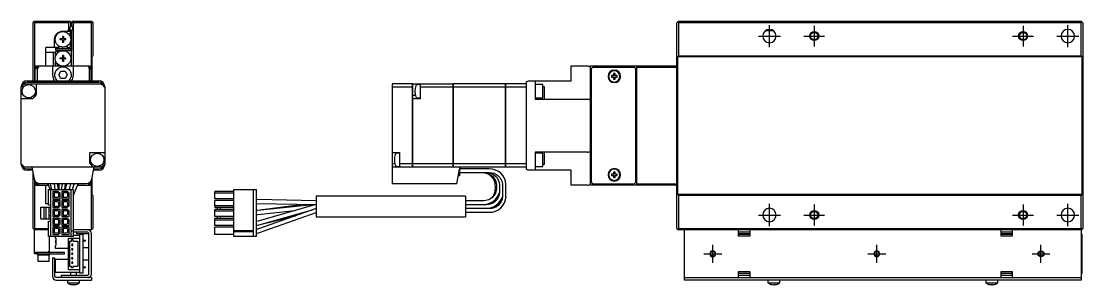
# Model space of a CAD drawing. Extents: x 0 to 725, y -8 to 228.
# Drawn here: x 368.9 to 724.7, y 66.3 to 154.7 of the extents above; entities that cross this region are included whole.
import ezdxf

# ---------------------------------------------------------------- set-up
doc = ezdxf.new("R2010")
doc.units = 0
doc.header["$LTSCALE"] = 0.5
doc.linetypes.add('CENTER', pattern=[50.8, 31.75, -6.35, 6.35, -6.35])
doc.linetypes.add('DASHED', pattern=[19.05, 12.7, -6.35])
for name, color, linetype in [('MSM_CENTER', 1, 'CENTER'), ('MSM_CONTINUOUS', 7, 'CONTINUOUS'), ('MSM_DASHED', 4, 'DASHED'), ('MSM_NARROW', 5, 'CONTINUOUS')]:
    doc.layers.add(name, color=color, linetype=linetype)

msp = doc.modelspace()

# ---------------------------------------------------------------- linework, layer by layer
at = {"layer": 'MSM_CENTER'}
for p, q in [((619.66, 145.98), (619.66, 153.38)), ((634.66, 153.18), (634.66, 146.18)), ((704.66, 153.18), (704.66, 146.18)), ((719.66, 145.98), (719.66, 153.38)), ((615.96, 149.68), (623.36, 149.68)), ((631.16, 149.68), (638.16, 149.68)), ((701.16, 149.68), (708.16, 149.68)), ((715.96, 149.68), (723.36, 149.68)), ((619.66, 85.98), (619.66, 93.38)), ((634.66, 93.18), (634.66, 86.18)), ((704.66, 93.18), (704.66, 86.18)), ((719.66, 85.98), (719.66, 93.38)), ((615.96, 89.68), (623.36, 89.68)), ((631.16, 89.68), (638.16, 89.68)), ((701.16, 89.68), (708.16, 89.68)), ((715.96, 89.68), (723.36, 89.68)), ((600.66, 73.68), (600.66, 79.68)), ((655.66, 73.68), (655.66, 79.68)), ((710.66, 73.68), (710.66, 79.68)), ((597.66, 76.68), (603.66, 76.68)), ((652.66, 76.68), (658.66, 76.68)), ((707.66, 76.68), (713.66, 76.68))]:
    msp.add_line(p, q, dxfattribs=at)
at = {"layer": 'MSM_CONTINUOUS'}
for p, q in [((372.89, 154.18), (373.39, 154.68)), ((372.89, 134.68), (372.89, 154.18)), ((373.14, 154.43), (373.39, 154.18)), ((373.39, 154.68), (385.19, 154.68)), ((373.39, 154.18), (373.39, 134.68)), ((384.89, 154.18), (373.39, 154.18)), ((384.89, 154.18), (385.29, 154.58)), ((384.89, 151.88), (384.89, 154.18)), ((385.19, 154.68), (385.39, 154.48)), ((385.39, 154.48), (385.39, 152.94)), ((385.89, 154.48), (386.09, 154.68)), ((385.89, 152.94), (385.89, 154.48)), ((385.94, 154.53), (386.29, 154.18)), ((386.09, 154.68), (392.39, 154.68)), ((392.39, 154.18), (386.29, 154.18)), ((386.29, 154.18), (386.29, 139.68)), ((392.39, 154.68), (392.64, 154.43)), ((392.64, 154.43), (392.39, 154.18)), ((392.39, 134.68), (392.39, 154.18)), ((392.64, 154.43), (392.89, 154.18)), ((392.89, 154.18), (392.89, 143.08)), ((588.91, 154.43), (588.66, 154.18)), ((588.66, 85.18), (588.66, 154.18)), ((589.16, 154.68), (588.91, 154.43)), ((588.91, 154.43), (589.16, 154.18)), ((589.16, 154.68), (724.16, 154.68)), ((589.16, 154.18), (589.16, 143.08)), ((724.16, 154.18), (589.16, 154.18)), ((724.66, 154.18), (724.16, 154.68)), ((724.16, 154.18), (724.41, 154.43)), ((724.16, 143.08), (724.16, 154.18)), ((724.66, 154.18), (724.66, 85.18)), ((383.04, 149.58), (382.75, 149.58)), ((382.75, 149.58), (382.75, 148.78)), ((382.89, 151.38), (385.39, 151.38)), ((383.04, 149.58), (383.04, 148.78)), ((384.89, 151.88), (384.39, 151.38)), ((385.25, 151.38), (384.89, 151.88)), ((385.39, 149.29), (385.39, 151.61)), ((385.89, 144.88), (385.89, 151.61)), ((618.52, 151.61), (620.8, 151.61)), ((381.34, 145.88), (377.19, 145.88)), ((377.19, 139.68), (377.19, 145.88)), ((380.09, 145.88), (380.09, 148.58)), ((381.34, 145.88), (381.49, 146.14)), ((381.89, 148.43), (381.89, 148.72)), ((382.69, 148.72), (381.89, 148.72)), ((382.69, 148.43), (381.89, 148.43)), ((382.42, 148.72), (382.42, 148.43)), ((383.04, 149.05), (382.75, 149.05)), ((382.75, 148.37), (382.75, 147.58)), ((382.75, 148.11), (383.04, 148.11)), ((383.04, 147.58), (382.75, 147.58)), ((383.04, 148.37), (383.04, 147.58)), ((383.89, 148.72), (383.1, 148.72)), ((383.89, 148.43), (383.1, 148.43)), ((383.36, 148.72), (383.36, 148.43)), ((383.89, 148.43), (383.89, 148.72)), ((384.29, 146.14), (384.44, 145.88)), ((384.44, 145.88), (385.09, 145.88)), ((385.09, 145.88), (385.39, 146.18)), ((385.39, 146.18), (385.39, 147.86)), ((380.39, 144.13), (377.19, 144.13)), ((379.69, 139.68), (379.69, 144.13)), ((380.39, 145.68), (380.39, 145.08)), ((380.39, 145.68), (385.39, 145.68)), ((380.39, 145.08), (385.39, 145.08)), ((380.89, 144.88), (380.39, 144.38)), ((380.39, 142.89), (380.39, 144.38)), ((380.89, 144.88), (380.89, 143.84)), ((380.89, 144.88), (381.35, 144.88)), ((381.35, 144.88), (381.43, 144.74)), ((382.69, 142.32), (381.89, 142.32)), ((381.89, 142.03), (381.89, 142.32)), ((382.42, 142.32), (382.42, 142.03)), ((382.75, 143.18), (382.75, 142.38)), ((383.04, 143.18), (382.75, 143.18)), ((383.04, 142.65), (382.75, 142.65)), ((383.04, 143.18), (383.04, 142.38)), ((383.89, 142.32), (383.1, 142.32)), ((383.36, 142.32), (383.36, 142.03)), ((383.89, 142.03), (383.89, 142.32)), ((384.22, 144.5), (384.44, 144.88)), ((384.44, 144.88), (385.89, 144.88)), ((385.39, 145.68), (385.39, 145.08)), ((385.79, 139.68), (385.79, 144.88)), ((392.59, 142.78), (392.89, 143.08)), ((392.59, 142.78), (392.59, 134.68)), ((588.86, 142.78), (589.16, 143.08)), ((588.86, 142.78), (588.86, 96.58)), ((724.46, 142.78), (588.86, 142.78)), ((589.16, 143.08), (724.16, 143.08)), ((724.16, 143.08), (724.46, 142.78)), ((724.46, 96.58), (724.46, 142.78)), ((373.89, 139.68), (373.39, 139.18)), ((373.59, 134.68), (373.59, 139.18)), ((373.59, 139.18), (374.39, 139.18)), ((373.89, 139.68), (391.89, 139.68)), ((374.39, 138.68), (374.39, 139.68)), ((379.39, 139.68), (379.39, 136.68)), ((380.39, 139.68), (380.39, 141.46)), ((380.39, 139.88), (380.59, 139.68)), ((380.89, 140.51), (380.89, 139.68)), ((382.69, 142.03), (381.89, 142.03)), ((382.75, 141.97), (382.75, 141.18)), ((382.75, 141.71), (383.04, 141.71)), ((383.04, 141.18), (382.75, 141.18)), ((383.04, 141.97), (383.04, 141.18)), ((383.89, 142.03), (383.1, 142.03)), ((386.39, 136.68), (386.39, 139.68)), ((391.39, 139.48), (391.39, 139.68)), ((391.66, 139.18), (392.19, 139.18)), ((392.39, 139.18), (391.89, 139.68)), ((392.19, 139.18), (392.19, 134.68)), ((553.16, 134.68), (553.16, 139.68)), ((553.16, 139.68), (558.66, 139.68)), ((559.66, 139.68), (588.66, 139.68)), ((559.66, 99.68), (559.66, 139.68)), ((560.36, 139.18), (559.86, 138.68)), ((574.36, 139.18), (560.36, 139.18)), ((574.86, 138.68), (574.36, 139.18)), ((575.16, 99.68), (575.16, 139.68)), ((588.66, 139.18), (575.16, 139.18)), ((374.39, 138.68), (373.59, 138.68)), ((374.39, 134.68), (374.39, 138.68)), ((381.45, 136.68), (382.17, 137.93)), ((382.17, 135.43), (381.45, 136.68)), ((382.17, 137.93), (383.61, 137.93)), ((383.61, 135.43), (382.17, 135.43)), ((383.61, 137.93), (384.34, 136.68)), ((384.34, 136.68), (383.61, 135.43)), ((392.19, 138.68), (391.79, 138.68)), ((391.79, 134.68), (391.79, 138.68)), ((559.86, 138.68), (559.86, 100.68)), ((567.42, 136.42), (566.74, 136.42)), ((566.74, 135.94), (567.42, 135.94)), ((567.42, 137.1), (567.42, 136.42)), ((567.42, 135.94), (567.42, 135.26)), ((567.9, 136.42), (567.9, 137.1)), ((568.58, 136.42), (567.9, 136.42)), ((567.9, 135.26), (567.9, 135.94)), ((567.9, 135.94), (568.58, 135.94)), ((574.86, 100.68), (574.86, 138.68)), ((368.89, 106.68), (368.89, 132.68)), ((370.05, 133.68), (395.74, 133.68)), ((370.89, 134.68), (394.89, 134.68)), ((370.89, 134.29), (394.89, 134.29)), ((373.89, 133.68), (373.89, 129.93)), ((396.89, 132.68), (396.89, 106.68)), ((500.05, 133.68), (493.16, 133.68)), ((493.16, 133.68), (493.16, 105.68)), ((500.05, 132.52), (493.16, 132.52)), ((500.05, 105.68), (500.05, 133.68)), ((500.06, 133.67), (500.05, 133.67)), ((500.06, 132.51), (500.05, 132.51)), ((500.06, 133.68), (500.06, 105.68)), ((500.06, 133.68), (513.66, 133.68)), ((502.34, 133.41), (501.58, 133.34)), ((502.56, 133.68), (502.56, 128.68)), ((513.66, 132.52), (502.56, 132.52)), ((513.66, 105.68), (513.66, 133.68)), ((513.66, 133.67), (513.67, 133.67)), ((513.66, 132.51), (513.67, 132.51)), ((531.16, 133.68), (513.67, 133.68)), ((513.67, 133.68), (513.67, 105.68)), ((531.16, 132.52), (513.67, 132.52)), ((531.16, 105.68), (531.16, 133.68)), ((531.16, 133.67), (531.17, 133.67)), ((531.16, 132.51), (531.17, 132.51)), ((538.16, 133.68), (531.17, 133.68)), ((531.17, 133.68), (531.17, 105.68)), ((538.16, 132.52), (531.17, 132.52)), ((538.16, 134.29), (538.16, 105.06)), ((539.16, 134.68), (553.16, 134.68)), ((541.16, 134.68), (541.16, 128.58)), ((543.66, 133.43), (541.16, 133.43)), ((543.66, 128.93), (543.66, 133.43)), ((543.66, 132.76), (544.16, 132.76)), ((544.16, 132.76), (544.16, 128.58)), ((559.86, 133.93), (559.66, 133.93)), ((575.16, 133.93), (574.86, 133.93)), ((575.16, 133.43), (574.86, 133.43)), ((372.64, 128.68), (368.89, 128.68)), ((500.06, 129.93), (500.99, 129.93)), ((502.56, 128.68), (500.06, 128.68)), ((501.58, 129.01), (502.34, 128.95)), ((541.16, 128.93), (543.66, 128.93)), ((541.16, 128.58), (558.66, 128.58)), ((559.86, 129.68), (559.66, 129.68)), ((559.86, 128.68), (559.66, 128.68)), ((559.86, 127.18), (559.66, 127.18)), ((574.86, 127.93), (575.16, 127.93)), ((574.96, 124.68), (574.86, 124.68)), ((574.96, 114.68), (574.96, 124.68)), ((575.16, 124.48), (574.96, 124.68)), ((574.86, 114.68), (574.96, 114.68)), ((574.96, 114.68), (575.16, 114.88)), ((391.89, 106.93), (391.89, 110.68)), ((391.89, 110.68), (396.89, 110.68)), ((493.16, 110.68), (495.66, 110.68)), ((495.45, 110.41), (494.69, 110.34)), ((495.66, 110.68), (495.66, 105.68)), ((541.16, 110.78), (541.16, 104.68)), ((558.66, 110.78), (541.16, 110.78)), ((543.66, 110.43), (541.16, 110.43)), ((543.66, 105.93), (543.66, 110.43)), ((544.16, 110.78), (544.16, 106.6)), ((559.66, 112.18), (559.86, 112.18)), ((559.86, 110.68), (559.66, 110.68)), ((575.16, 111.43), (574.86, 111.43)), ((493.16, 106.93), (494.1, 106.93)), ((500.05, 106.83), (495.66, 106.83)), ((500.06, 106.84), (500.05, 106.84)), ((513.66, 106.83), (500.06, 106.83)), ((513.66, 106.84), (513.67, 106.84)), ((531.16, 106.83), (513.67, 106.83)), ((531.16, 106.84), (531.17, 106.84)), ((538.16, 106.83), (531.17, 106.83)), ((559.66, 109.68), (559.86, 109.68)), ((395.74, 105.68), (370.05, 105.68)), ((372.7, 105.06), (370.89, 105.06)), ((372.77, 104.68), (370.89, 104.68)), ((373.3, 101.66), (372.59, 105.68)), ((372.89, 85.18), (372.89, 103.97)), ((393.19, 105.68), (392.49, 101.66)), ((394.89, 104.68), (393.02, 104.68)), ((394.89, 105.06), (393.08, 105.06)), ((531.16, 105.68), (493.16, 105.68)), ((493.26, 105.68), (493.26, 100.18)), ((494.69, 106.01), (495.45, 105.95)), ((500.06, 105.69), (500.05, 105.69)), ((513.66, 105.69), (513.67, 105.69)), ((514.9, 100.18), (515.76, 105.08)), ((515.76, 105.68), (515.76, 102.88)), ((525.76, 105.13), (515.76, 105.13)), ((515.76, 103.93), (525.76, 103.93)), ((523.28, 103.93), (523.52, 103.92)), ((531.16, 105.69), (531.17, 105.69)), ((538.16, 105.68), (531.17, 105.68)), ((553.16, 104.68), (539.16, 104.68)), ((541.16, 105.93), (543.66, 105.93)), ((544.16, 106.6), (543.66, 106.6)), ((553.16, 99.68), (553.16, 104.68)), ((559.66, 105.43), (559.86, 105.43)), ((567.42, 103.42), (566.74, 103.42)), ((567.42, 104.1), (567.42, 103.42)), ((567.9, 103.42), (567.9, 104.1)), ((568.58, 103.42), (567.9, 103.42)), ((574.86, 105.93), (575.16, 105.93)), ((574.86, 105.43), (575.16, 105.43)), ((373.39, 101.33), (373.39, 85.18)), ((373.39, 100.18), (373.89, 99.68)), ((373.59, 100.18), (373.59, 100.95)), ((373.59, 100.68), (373.83, 100.68)), ((374.39, 100.18), (373.59, 100.18)), ((373.89, 99.68), (378, 99.68)), ((374.39, 99.68), (374.39, 100.31)), ((390.71, 100.18), (375.07, 100.18)), ((377.19, 93.48), (377.19, 99.68)), ((377.79, 100.18), (378.6, 98.28)), ((379.14, 98.28), (378.73, 100.18)), ((379.96, 100.18), (380.12, 98.28)), ((381.32, 98.28), (381.16, 100.18)), ((381.49, 99.68), (381.2, 99.68)), ((381.48, 100.18), (381.52, 98.28)), ((382.56, 100.18), (382.28, 98.28)), ((383.49, 98.28), (383.77, 100.18)), ((384.05, 99.68), (383.7, 99.68)), ((383.78, 98.28), (384.15, 100.18)), ((385.37, 100.18), (385.01, 98.28)), ((386.02, 98.28), (386.63, 100.18)), ((386.36, 96.33), (388, 100.18)), ((386.69, 100.16), (386.43, 99.54)), ((386.47, 99.68), (386.48, 99.68)), ((387.78, 99.68), (391.89, 99.68)), ((391.39, 99.68), (391.39, 99.88)), ((392.19, 100.18), (391.66, 100.18)), ((391.89, 99.68), (392.39, 100.18)), ((391.96, 100.68), (392.19, 100.68)), ((392.19, 100.95), (392.19, 100.18)), ((392.39, 85.18), (392.39, 101.33)), ((392.59, 102.27), (392.59, 96.58)), ((514.9, 100.18), (493.26, 100.18)), ((515.76, 102.88), (515.37, 102.88)), ((528.16, 99.62), (528.16, 98.74)), ((529.16, 99.77), (529.16, 97.29)), ((530.16, 99.92), (530.16, 95.83)), ((531.36, 95.83), (531.36, 99.92)), ((558.66, 99.68), (553.16, 99.68)), ((588.66, 99.68), (559.66, 99.68)), ((559.86, 100.68), (560.36, 100.18)), ((560.36, 100.18), (574.36, 100.18)), ((566.74, 102.94), (567.42, 102.94)), ((567.42, 102.94), (567.42, 102.26)), ((567.9, 102.26), (567.9, 102.94)), ((567.9, 102.94), (568.58, 102.94)), ((574.36, 100.18), (574.86, 100.68)), ((575.16, 100.18), (588.66, 100.18)), ((378.08, 93.09), (378.08, 98.28)), ((378.08, 98.28), (386.36, 98.28)), ((378.79, 82.43), (378.79, 98.28)), ((379.52, 97.56), (379.52, 95.16)), ((381.32, 97.56), (379.52, 97.56)), ((381.22, 97.14), (379.97, 97.14)), ((379.97, 97.14), (379.97, 95.67)), ((381.47, 96.89), (381.22, 97.14)), ((381.32, 97.56), (381.92, 96.96)), ((381.47, 95.92), (381.47, 96.89)), ((381.92, 95.16), (381.92, 96.96)), ((382.52, 97.56), (382.52, 95.16)), ((384.32, 97.56), (382.52, 97.56)), ((384.22, 97.14), (382.97, 97.14)), ((382.97, 97.14), (382.97, 95.67)), ((384.47, 96.89), (384.22, 97.14)), ((384.92, 96.96), (384.32, 97.56)), ((384.47, 95.92), (384.47, 96.89)), ((384.92, 95.16), (384.92, 96.96)), ((385.65, 84.51), (385.65, 98.28)), ((386.36, 82.43), (386.36, 98.28)), ((392.89, 96.28), (392.59, 96.58)), ((392.89, 96.28), (392.89, 85.18)), ((433.76, 96.96), (433.76, 97.56)), ((440.11, 97.56), (433.76, 97.56)), ((440.11, 96.96), (433.76, 96.96)), ((433.76, 95.16), (433.76, 96.96)), ((440.11, 98.28), (447.76, 98.28)), ((440.11, 82.43), (440.11, 98.28)), ((446.74, 82.43), (446.74, 98.28)), ((447.76, 82.43), (447.76, 98.28)), ((527.69, 99.16), (527.57, 97.78)), ((589.16, 96.28), (588.86, 96.58)), ((724.46, 96.58), (588.86, 96.58)), ((589.16, 96.28), (589.16, 85.18)), ((724.16, 96.28), (589.16, 96.28)), ((724.46, 96.58), (724.16, 96.28)), ((724.16, 85.18), (724.16, 96.28)), ((378.08, 93.48), (377.19, 93.48)), ((378.08, 93.09), (378.79, 93.09)), ((379.52, 95.16), (381.92, 95.16)), ((379.52, 94.56), (379.52, 92.16)), ((381.92, 94.56), (379.52, 94.56)), ((379.97, 95.67), (381.22, 95.67)), ((381.22, 94.14), (379.97, 94.14)), ((379.97, 94.14), (379.97, 92.67)), ((379.97, 92.67), (381.22, 92.67)), ((381.22, 95.67), (381.47, 95.92)), ((381.47, 93.89), (381.22, 94.14)), ((381.22, 92.67), (381.47, 92.92)), ((381.32, 92.16), (381.92, 92.76)), ((381.47, 92.92), (381.47, 93.89)), ((381.92, 92.76), (381.92, 94.56)), ((382.52, 95.16), (384.92, 95.16)), ((382.52, 94.56), (382.52, 92.16)), ((384.92, 94.56), (382.52, 94.56)), ((382.97, 95.67), (384.22, 95.67)), ((384.22, 94.14), (382.97, 94.14)), ((382.97, 94.14), (382.97, 92.67)), ((382.97, 92.67), (384.22, 92.67)), ((384.22, 95.67), (384.47, 95.92)), ((384.47, 93.89), (384.22, 94.14)), ((384.22, 92.67), (384.47, 92.92)), ((384.92, 92.76), (384.32, 92.16)), ((384.47, 92.92), (384.47, 93.89)), ((384.92, 92.76), (384.92, 94.56)), ((440.11, 95.16), (433.76, 95.16)), ((433.76, 92.76), (433.76, 94.56)), ((440.11, 94.56), (433.76, 94.56)), ((433.76, 92.76), (433.76, 92.16)), ((440.11, 92.76), (433.76, 92.76)), ((447.87, 94.87), (447.76, 94.88)), ((447.76, 93.58), (447.84, 93.57)), ((447.76, 93.58), (447.91, 93.57)), ((447.84, 93.57), (467.76, 93.18)), ((467.76, 94.48), (447.87, 94.87)), ((463.46, 93.26), (448, 91.21)), ((467.64, 93.17), (448.04, 91.21)), ((467.68, 93.18), (448.26, 87.64)), ((467.76, 96.03), (467.76, 89.03)), ((517.76, 96.03), (467.76, 96.03)), ((517.76, 96.03), (517.76, 89.03)), ((523.76, 94.43), (517.76, 94.43)), ((517.76, 93.23), (524.76, 93.23)), ((524.76, 93.13), (517.76, 93.13)), ((525.47, 93.28), (524.26, 93.13)), ((524.76, 93.23), (525.47, 93.28)), ((525.47, 93.28), (525.5, 93.29)), ((525.5, 93.29), (525.47, 93.28)), ((530.15, 95.83), (530.16, 95.87)), ((375.51, 88.43), (375.51, 92.29)), ((375.51, 92.29), (378.54, 92.29)), ((376.53, 88.43), (376.53, 92.29)), ((377.23, 88.43), (377.23, 92.29)), ((378.23, 88.43), (378.23, 92.29)), ((378.23, 91.18), (378.79, 91.18)), ((378.23, 89.53), (378.79, 89.53)), ((379.52, 92.16), (381.32, 92.16)), ((379.52, 91.56), (379.52, 89.16)), ((381.92, 91.56), (379.52, 91.56)), ((379.52, 89.16), (381.32, 89.16)), ((381.22, 91.14), (379.97, 91.14)), ((379.97, 91.14), (379.97, 89.67)), ((379.97, 89.67), (381.22, 89.67)), ((381.47, 90.89), (381.22, 91.14)), ((381.22, 89.67), (381.47, 89.92)), ((381.32, 89.16), (381.92, 89.76)), ((381.47, 89.92), (381.47, 90.89)), ((381.92, 89.76), (381.92, 91.56)), ((382.52, 92.16), (384.32, 92.16)), ((382.52, 91.56), (382.52, 89.16)), ((384.32, 91.56), (382.52, 91.56)), ((382.52, 89.16), (384.92, 89.16)), ((384.22, 91.14), (382.97, 91.14)), ((382.97, 91.14), (382.97, 89.67)), ((382.97, 89.67), (384.22, 89.67)), ((384.47, 90.89), (384.22, 91.14)), ((384.22, 89.67), (384.47, 89.92)), ((384.92, 90.96), (384.32, 91.56)), ((384.47, 89.92), (384.47, 90.89)), ((384.92, 89.16), (384.92, 90.96)), ((440.11, 92.16), (433.76, 92.16)), ((440.11, 91.56), (433.76, 91.56)), ((433.76, 90.96), (433.76, 91.56)), ((440.11, 90.96), (433.76, 90.96)), ((433.76, 89.16), (433.76, 90.96)), ((440.11, 89.16), (433.76, 89.16)), ((434.65, 91.56), (434.65, 92.16)), ((434.65, 88.56), (434.65, 89.16)), ((435.65, 91.56), (435.65, 92.16)), ((435.65, 88.56), (435.65, 89.16)), ((448.04, 91.21), (447.76, 91.19)), ((447.76, 89.88), (448.17, 89.91)), ((448.17, 89.91), (460.58, 91.15)), ((467.76, 91.92), (448.36, 85.03)), ((448.52, 86.35), (460.83, 89.46)), ((448.61, 86.39), (466.82, 91.58)), ((448.79, 83.8), (467.76, 90.54)), ((467.76, 89.03), (517.76, 89.03)), ((517.76, 91.93), (524.76, 91.93)), ((525.76, 91.83), (517.76, 91.83)), ((517.76, 90.63), (525.76, 90.63)), ((375.51, 88.43), (378.54, 88.43)), ((378.08, 82.43), (378.08, 87.63)), ((378.08, 87.63), (378.79, 87.63)), ((379.52, 88.56), (379.52, 86.16)), ((381.92, 88.56), (379.52, 88.56)), ((379.52, 86.16), (381.32, 86.16)), ((379.52, 85.56), (379.52, 83.16)), ((381.92, 85.56), (379.52, 85.56)), ((381.22, 88.14), (379.97, 88.14)), ((379.97, 88.14), (379.97, 86.67)), ((379.97, 86.67), (381.22, 86.67)), ((381.47, 87.89), (381.22, 88.14)), ((381.22, 86.67), (381.47, 86.92)), ((381.32, 86.16), (381.92, 86.76)), ((381.47, 86.92), (381.47, 87.89)), ((381.92, 86.76), (381.92, 88.56)), ((381.92, 83.76), (381.92, 85.56)), ((382.52, 88.56), (382.52, 86.16)), ((384.32, 88.56), (382.52, 88.56)), ((382.52, 86.16), (384.92, 86.16)), ((382.52, 85.56), (382.52, 83.16)), ((384.92, 85.56), (382.52, 85.56)), ((384.22, 88.14), (382.97, 88.14)), ((382.97, 88.14), (382.97, 86.67)), ((382.97, 86.67), (384.22, 86.67)), ((384.47, 87.89), (384.22, 88.14)), ((384.22, 86.67), (384.47, 86.92)), ((384.92, 87.96), (384.32, 88.56)), ((384.47, 86.92), (384.47, 87.89)), ((384.92, 86.16), (384.92, 87.96)), ((384.92, 83.16), (384.92, 85.56)), ((440.11, 88.56), (433.76, 88.56)), ((433.76, 87.96), (433.76, 88.56)), ((440.11, 87.96), (433.76, 87.96)), ((433.76, 86.16), (433.76, 87.96)), ((440.11, 86.16), (433.76, 86.16)), ((433.76, 83.16), (433.76, 85.56)), ((440.11, 85.56), (433.76, 85.56)), ((448.26, 87.64), (447.76, 87.53)), ((447.76, 86.22), (448.61, 86.39)), ((447.76, 86.21), (448.52, 86.35)), ((373.39, 84.68), (372.89, 85.18)), ((373.39, 85.18), (373.14, 84.93)), ((373.39, 85.18), (378.08, 85.18)), ((373.39, 76.68), (373.39, 84.68)), ((378.08, 84.68), (373.39, 84.68)), ((386.36, 82.43), (378.08, 82.43)), ((378.39, 76.18), (378.39, 82.43)), ((379.52, 83.16), (381.32, 83.16)), ((381.22, 85.14), (379.97, 85.14)), ((379.97, 85.14), (379.97, 83.67)), ((379.97, 83.67), (381.22, 83.67)), ((380.39, 81.93), (380.39, 82.43)), ((380.39, 81.93), (380.49, 81.93)), ((380.49, 81.93), (380.49, 79.43)), ((381.47, 84.89), (381.22, 85.14)), ((381.22, 83.67), (381.47, 83.92)), ((381.32, 83.16), (381.92, 83.76)), ((381.47, 83.92), (381.47, 84.89)), ((382.52, 83.16), (384.92, 83.16)), ((384.22, 85.14), (382.97, 85.14)), ((382.97, 85.14), (382.97, 83.67)), ((382.97, 83.67), (384.22, 83.67)), ((384.47, 84.89), (384.22, 85.14)), ((384.22, 83.67), (384.47, 83.92)), ((384.47, 83.92), (384.47, 84.89)), ((384.69, 71.43), (384.69, 81.93)), ((384.69, 81.93), (388.39, 81.93)), ((385.65, 84.51), (385.75, 84.51)), ((385.75, 84.21), (385.65, 84.21)), ((385.65, 82.43), (385.65, 84.21)), ((392.39, 84.68), (386.36, 84.68)), ((386.36, 82.93), (388.39, 82.93)), ((386.39, 83.88), (386.39, 84.68)), ((391.19, 83.88), (386.39, 83.88)), ((387.39, 83.88), (387.39, 83.38)), ((391.39, 83.38), (387.39, 83.38)), ((388.39, 83.18), (388.39, 70.18)), ((389.59, 83.18), (388.39, 83.18)), ((389.59, 83.18), (389.59, 70.18)), ((391.39, 83.38), (391.39, 83.82)), ((391.59, 69.88), (391.59, 83.48)), ((392.39, 85.18), (392.64, 84.93)), ((392.89, 85.18), (392.39, 84.68)), ((392.39, 69.88), (392.39, 83.48)), ((440.11, 83.16), (433.76, 83.16)), ((440.11, 84.51), (446.74, 84.51)), ((440.11, 84.21), (446.74, 84.21)), ((447.76, 82.43), (440.11, 82.43)), ((448.36, 85.03), (447.76, 84.86)), ((448.37, 85.03), (447.76, 84.86)), ((447.76, 83.54), (448.79, 83.8)), ((588.66, 85.18), (589.16, 84.68)), ((589.16, 85.18), (588.91, 84.93)), ((589.16, 85.18), (724.16, 85.18)), ((724.16, 84.68), (589.16, 84.68)), ((591.16, 67.88), (591.16, 84.68)), ((609.16, 84.68), (609.16, 82.68)), ((613.16, 83.88), (609.16, 83.88)), ((613.16, 83.38), (609.16, 83.38)), ((613.16, 83.18), (609.16, 83.18)), ((609.16, 82.68), (613.16, 82.68)), ((613.16, 82.68), (613.16, 84.68)), ((697.16, 84.68), (697.16, 82.68)), ((701.16, 83.88), (697.16, 83.88)), ((701.16, 83.38), (697.16, 83.38)), ((701.16, 83.18), (697.16, 83.18)), ((697.16, 82.68), (701.16, 82.68)), ((701.16, 82.68), (701.16, 84.68)), ((724.41, 84.93), (724.16, 85.18)), ((724.16, 84.68), (724.41, 84.93)), ((724.16, 84.68), (724.16, 67.88)), ((724.46, 83.18), (724.16, 83.18)), ((724.41, 84.93), (724.66, 85.18)), ((724.46, 70.18), (724.46, 83.18)), ((380.39, 81.13), (380.39, 80.23)), ((380.49, 81.13), (380.39, 81.13)), ((380.49, 80.75), (380.39, 80.75)), ((380.49, 80.6), (380.39, 80.6)), ((380.49, 80.23), (380.39, 80.23)), ((380.39, 78.43), (380.39, 79.43)), ((380.39, 79.43), (380.49, 79.43)), ((384.69, 78.43), (380.39, 78.43)), ((385.19, 80.93), (385.74, 80.93)), ((385.19, 72.43), (385.19, 80.93)), ((385.74, 81.43), (386.24, 81.43)), ((385.74, 80.93), (385.74, 81.43)), ((386.24, 81.43), (386.24, 80.93)), ((386.24, 80.93), (387.89, 80.93)), ((387.89, 80.93), (387.89, 72.43)), ((389.59, 81.3), (390.39, 81.3)), ((389.59, 81.05), (390.39, 81.05)), ((391.59, 78.68), (389.59, 78.68)), ((390.39, 81.05), (390.39, 81.3)), ((373.39, 77.18), (383.39, 77.18)), ((374.39, 76.68), (373.39, 76.68)), ((374.39, 77.18), (374.39, 76.18)), ((374.39, 76.68), (376.39, 76.68)), ((378.39, 76.18), (374.39, 76.18)), ((374.49, 76.18), (374.49, 74.18)), ((376.39, 76.68), (378.39, 76.68)), ((378.39, 77.68), (377.89, 77.18)), ((378.29, 74.18), (378.29, 76.18)), ((378.39, 76.68), (383.39, 76.68)), ((379.39, 75.38), (379.39, 69.08)), ((379.39, 75.38), (380.19, 75.38)), ((380.19, 69.18), (380.19, 75.38)), ((380.39, 70.43), (380.39, 74.93)), ((380.39, 74.93), (384.69, 74.93)), ((383.39, 76.68), (383.39, 77.18)), ((374.49, 74.18), (378.29, 74.18)), ((384.69, 71.43), (388.39, 71.43)), ((385.74, 72.43), (385.19, 72.43)), ((385.74, 71.93), (385.74, 72.43)), ((386.24, 71.93), (385.74, 71.93)), ((386.24, 72.43), (386.24, 71.93)), ((387.89, 72.43), (386.24, 72.43)), ((389.59, 74.68), (391.59, 74.68)), ((389.59, 72.3), (390.39, 72.3)), ((389.59, 72.05), (390.39, 72.05)), ((390.39, 72.05), (390.39, 72.3)), ((388.39, 70.43), (380.39, 70.43)), ((380.59, 67.88), (392.39, 67.88)), ((392.39, 68.68), (380.69, 68.68)), ((382.39, 68.68), (382.39, 69.48)), ((382.39, 69.48), (391.19, 69.48)), ((384.39, 67.88), (384.39, 66.98)), ((385.39, 70.43), (385.39, 69.48)), ((387.39, 69.48), (387.39, 70.43)), ((389.59, 70.18), (388.39, 70.18)), ((388.39, 66.98), (388.39, 67.88)), ((392.39, 68.68), (392.39, 67.88)), ((591.16, 68.68), (724.16, 68.68)), ((724.16, 67.88), (591.16, 67.88)), ((613.16, 70.68), (609.16, 70.68)), ((609.16, 70.68), (609.16, 68.68)), ((609.16, 70.18), (613.16, 70.18)), ((609.16, 69.48), (613.16, 69.48)), ((613.16, 68.68), (613.16, 70.68)), ((619.16, 67.88), (619.16, 66.98)), ((623.16, 66.98), (623.16, 67.88)), ((692.16, 67.88), (692.16, 66.98)), ((696.16, 66.98), (696.16, 67.88)), ((701.16, 70.68), (697.16, 70.68)), ((697.16, 70.68), (697.16, 68.68)), ((697.16, 70.18), (701.16, 70.18)), ((697.16, 69.48), (701.16, 69.48)), ((701.16, 68.68), (701.16, 70.68)), ((724.16, 70.18), (724.46, 70.18)), ((384.39, 66.98), (388.39, 66.98)), ((385.44, 66.42), (385.46, 66.42)), ((386.19, 66.42), (386.59, 66.42)), ((386.19, 66.29), (386.19, 66.42)), ((386.59, 66.42), (386.59, 66.29)), ((387.32, 66.42), (387.34, 66.42)), ((619.16, 66.98), (623.16, 66.98)), ((620.21, 66.42), (620.23, 66.42)), ((620.96, 66.42), (621.36, 66.42)), ((620.96, 66.29), (620.96, 66.42)), ((621.36, 66.42), (621.36, 66.29)), ((622.09, 66.42), (622.11, 66.42)), ((692.16, 66.98), (696.16, 66.98)), ((693.21, 66.42), (693.23, 66.42)), ((693.96, 66.42), (694.36, 66.42)), ((693.96, 66.29), (693.96, 66.42)), ((694.36, 66.42), (694.36, 66.29)), ((695.09, 66.42), (695.11, 66.42))]:
    msp.add_line(p, q, dxfattribs=at)
for centre, radius in [((382.89, 148.58), 2.6), ((634.66, 149.68), 1.23), ((704.66, 149.68), 1.23), ((371.39, 131.18), 2.23), ((394.39, 108.18), 2.23), ((634.66, 89.68), 1.23), ((704.66, 89.68), 1.23), ((600.66, 76.68), 0.783), ((655.66, 76.68), 0.783), ((710.66, 76.68), 0.783)]:
    msp.add_circle(centre, radius, dxfattribs=at)
at = {"layer": 'MSM_CONTINUOUS', "extrusion": (0, 0, -1)}
for centre, radius in [((-619.66, 149.68), 2.25), ((-719.66, 149.68), 2.25), ((-567.66, 136.18), 2.1), ((-567.66, 136.18), 1.9), ((-567.66, 103.18), 2.1), ((-567.66, 103.18), 1.9), ((-619.66, 89.68), 2.25), ((-719.66, 89.68), 2.25), ((-385.99, 79.68), 0.25), ((-385.99, 78.18), 0.25), ((-385.99, 76.68), 0.25), ((-385.99, 75.18), 0.25), ((-385.99, 73.68), 0.25)]:
    msp.add_circle(centre, radius, dxfattribs=at)
for centre, radius, start, end in [((-382.89, 148.58), 2.8, 0, 90), ((-383.01, 145.26), 1.75, 30, 37.006), ((-382.69, 148.78), 0.06, 180, 270), ((-382.69, 148.37), 0.06, 90, 180), ((-383.1, 148.78), 0.06, 270, 0), ((-383.1, 148.37), 0.06, 0, 90), ((-382.78, 145.26), 1.75, 142.994, 150), ((-382.89, 142.18), 2.6, 285.9424, 254.0576), ((-382.69, 142.38), 0.06, 180, 270), ((-383.1, 142.38), 0.06, 270, 0), ((-382.89, 136.68), 2.75, 313.3418, 226.6582), ((-382.69, 141.97), 0.06, 90, 180), ((-383.1, 141.97), 0.06, 0, 90), ((-558.66, 138.18), 1.5, 90, 131.8103), ((-382.89, 119.68), 19, 42.5374, 47.4636), ((-370.89, 132.68), 1.62, 9.7266, 90), ((-394.89, 132.68), 1.62, 90, 170.2833), ((-382.89, 119.68), 19, 132.5364, 137.4636), ((-539.16, 133.18), 1.5, 48.1897, 90), ((-359.85, 142.72), 19, 222.3336, 227.6664), ((-558.66, 127.08), 1.5, 90, 131.8103), ((-382.89, 119.68), 19, 312.5374, 317.4626), ((-405.94, 119.72), 19, 312.3336, 317.6664), ((-382.89, 119.68), 19, 222.5364, 227.4626), ((-370.89, 106.68), 1.62, 270, 350.2637), ((-394.89, 106.68), 1.62, 189.7264, 270), ((-523.31, 99.54), 4.39, 89.8692, 184.9179), ((-523.81, 99.57), 4.36, 89.4143, 179.4108), ((-524.88, 99.64), 4.29, 88.4433, 178.358), ((-525.95, 99.71), 4.22, 87.4296, 177.1458), ((-539.16, 106.18), 1.5, 270, 311.8103), ((-375.07, 101.98), 1.8, 270, 350), ((-382.89, 97.18), 2.6, 107.9182, 115.7504), ((-382.89, 102.68), 2.75, 245.38, 251.7789), ((-390.71, 101.98), 1.8, 190, 270), ((-382.89, 97.18), 2.6, 50.6245, 57.6106), ((-523.81, 98.78), 4.36, 180.6063, 270.5686), ((-524.88, 97.41), 4.29, 181.6879, 271.5108), ((-523.21, 98.16), 4.37, 185.0458, 217.0419), ((-378.54, 92.54), 0.25, 180, 270), ((-524.87, 97.27), 5.45, 203.9954, 268.8909), ((-525.95, 96.04), 4.22, 182.931, 272.4936), ((-378.54, 88.18), 0.25, 90, 180), ((-385.75, 84.36), 0.15, 90, 270), ((-391.19, 83.48), 0.4, 90, 180), ((-380.69, 69.18), 0.5, 270, 0), ((-391.19, 69.88), 0.4, 180, 270)]:
    msp.add_arc(centre, radius, start, end, dxfattribs=at)
at = {"layer": 'MSM_CONTINUOUS'}
for centre, radius, start, end in [((386.14, 152.28), 1, 138.5904, 221.4096), ((385.14, 152.28), 1, 318.5904, 41.4096), ((382.89, 145.38), 1.59, 143.8028, 169.1069), ((382.89, 145.38), 1.59, 10.8931, 36.1972), ((382.89, 145.38), 1.59, 190.8931, 216.1972), ((383.01, 145.49), 1.75, 205.4948, 217.006), ((382.89, 145.38), 1.59, 323.8028, 349.107), ((382.78, 145.49), 1.75, 322.994, 325.4948), ((375.39, 138.68), 1, 90, 180), ((390.79, 138.68), 1, 0, 90), ((382.89, 136.68), 3.5, 180, 214.8499), ((382.89, 136.68), 3.5, 325.1501, 0), ((567.66, 136.18), 0.95, 165.3667, 194.6333), ((567.66, 136.18), 0.365, 138.8496, 221.1504), ((567.66, 136.18), 0.95, 75.3667, 104.6333), ((567.66, 136.18), 0.365, 48.8496, 131.1504), ((567.66, 136.18), 0.365, 228.8496, 311.1504), ((567.66, 136.18), 0.95, 255.3667, 284.6333), ((567.66, 136.18), 0.365, 318.8496, 41.1504), ((567.66, 136.18), 0.95, 345.3667, 14.6333), ((370.89, 132.68), 2, 90, 180), ((394.89, 132.68), 2, 0, 90), ((506.86, 131.18), 6, 162.3708, 197.6292), ((501.62, 132.84), 0.5, 95, 162.3708), ((502.36, 133.21), 0.2, 0, 95), ((501.62, 129.51), 0.5, 197.6292, 265), ((502.36, 129.14), 0.2, 265, 360), ((494.73, 109.84), 0.5, 95, 162.3708), ((495.47, 110.21), 0.2, 18.1949, 95), ((558.66, 112.28), 1.5, 270, 311.8103), ((499.97, 108.18), 6, 162.3708, 197.6292), ((370.89, 106.68), 2, 180, 270), ((394.89, 106.68), 2, 270, 0), ((494.73, 106.51), 0.5, 197.6292, 265), ((495.47, 106.14), 0.2, 265, 341.8051), ((525.95, 99.72), 5.41, 2.1863, 92.0343), ((567.66, 103.18), 0.95, 165.3667, 194.6333), ((567.66, 103.18), 0.365, 138.8496, 221.1504), ((567.66, 103.18), 0.95, 75.3667, 104.6333), ((567.66, 103.18), 0.365, 48.8496, 131.1504), ((567.66, 103.18), 0.365, 318.8496, 41.1504), ((567.66, 103.18), 0.95, 345.3667, 14.6333), ((375.39, 100.68), 1, 203.447, 270), ((390.79, 100.68), 1, 270, 351.4849), ((558.66, 101.18), 1.5, 270, 311.8103), ((567.66, 103.18), 0.365, 228.8496, 311.1504), ((567.66, 103.18), 0.95, 255.3667, 284.6333), ((523.79, 98.81), 5.59, 269.7079, 344.0346), ((524.84, 97.49), 5.57, 269.2277, 342.6191), ((525.96, 96.03), 5.41, 267.9067, 357.8727), ((391.19, 83.48), 1.2, 0, 90), ((380.59, 69.08), 1.2, 180, 270), ((391.19, 69.88), 1.2, 270, 0), ((386.39, 69.48), 3.2, 231.3178, 252.73), ((386.39, 69.48), 3.19, 253.0947, 266.4096), ((386.39, 69.48), 3.19, 273.5904, 286.9053), ((386.39, 69.48), 3.2, 287.27, 308.6822), ((621.16, 69.48), 3.2, 231.3178, 252.73), ((621.16, 69.48), 3.19, 253.0947, 266.4096), ((621.16, 69.48), 3.19, 273.5904, 286.9053), ((621.16, 69.48), 3.2, 287.27, 308.6822), ((694.16, 69.48), 3.2, 231.3178, 252.73), ((694.16, 69.48), 3.19, 253.0947, 266.4096), ((694.16, 69.48), 3.19, 273.5904, 286.9053), ((694.16, 69.48), 3.2, 287.27, 308.6822)]:
    msp.add_arc(centre, radius, start, end, dxfattribs=at)
at = {"layer": 'MSM_DASHED'}
for p, q in [((392.59, 109.53), (392.59, 109.5)), ((392.59, 106.86), (392.59, 106.83))]:
    msp.add_line(p, q, dxfattribs=at)
at = {"layer": 'MSM_NARROW'}
for centre, radius in [((634.66, 149.68), 1.5), ((704.66, 149.68), 1.5), ((634.66, 89.68), 1.5), ((704.66, 89.68), 1.5), ((710.66, 76.68), 1)]:
    msp.add_circle(centre, radius, dxfattribs=at)
at = {"layer": 'MSM_NARROW', "extrusion": (0, 0, -1)}
for centre in [(-600.66, 76.68), (-655.66, 76.68)]:
    msp.add_circle(centre, 1, dxfattribs=at)

doc.saveas('drawing.dxf')
